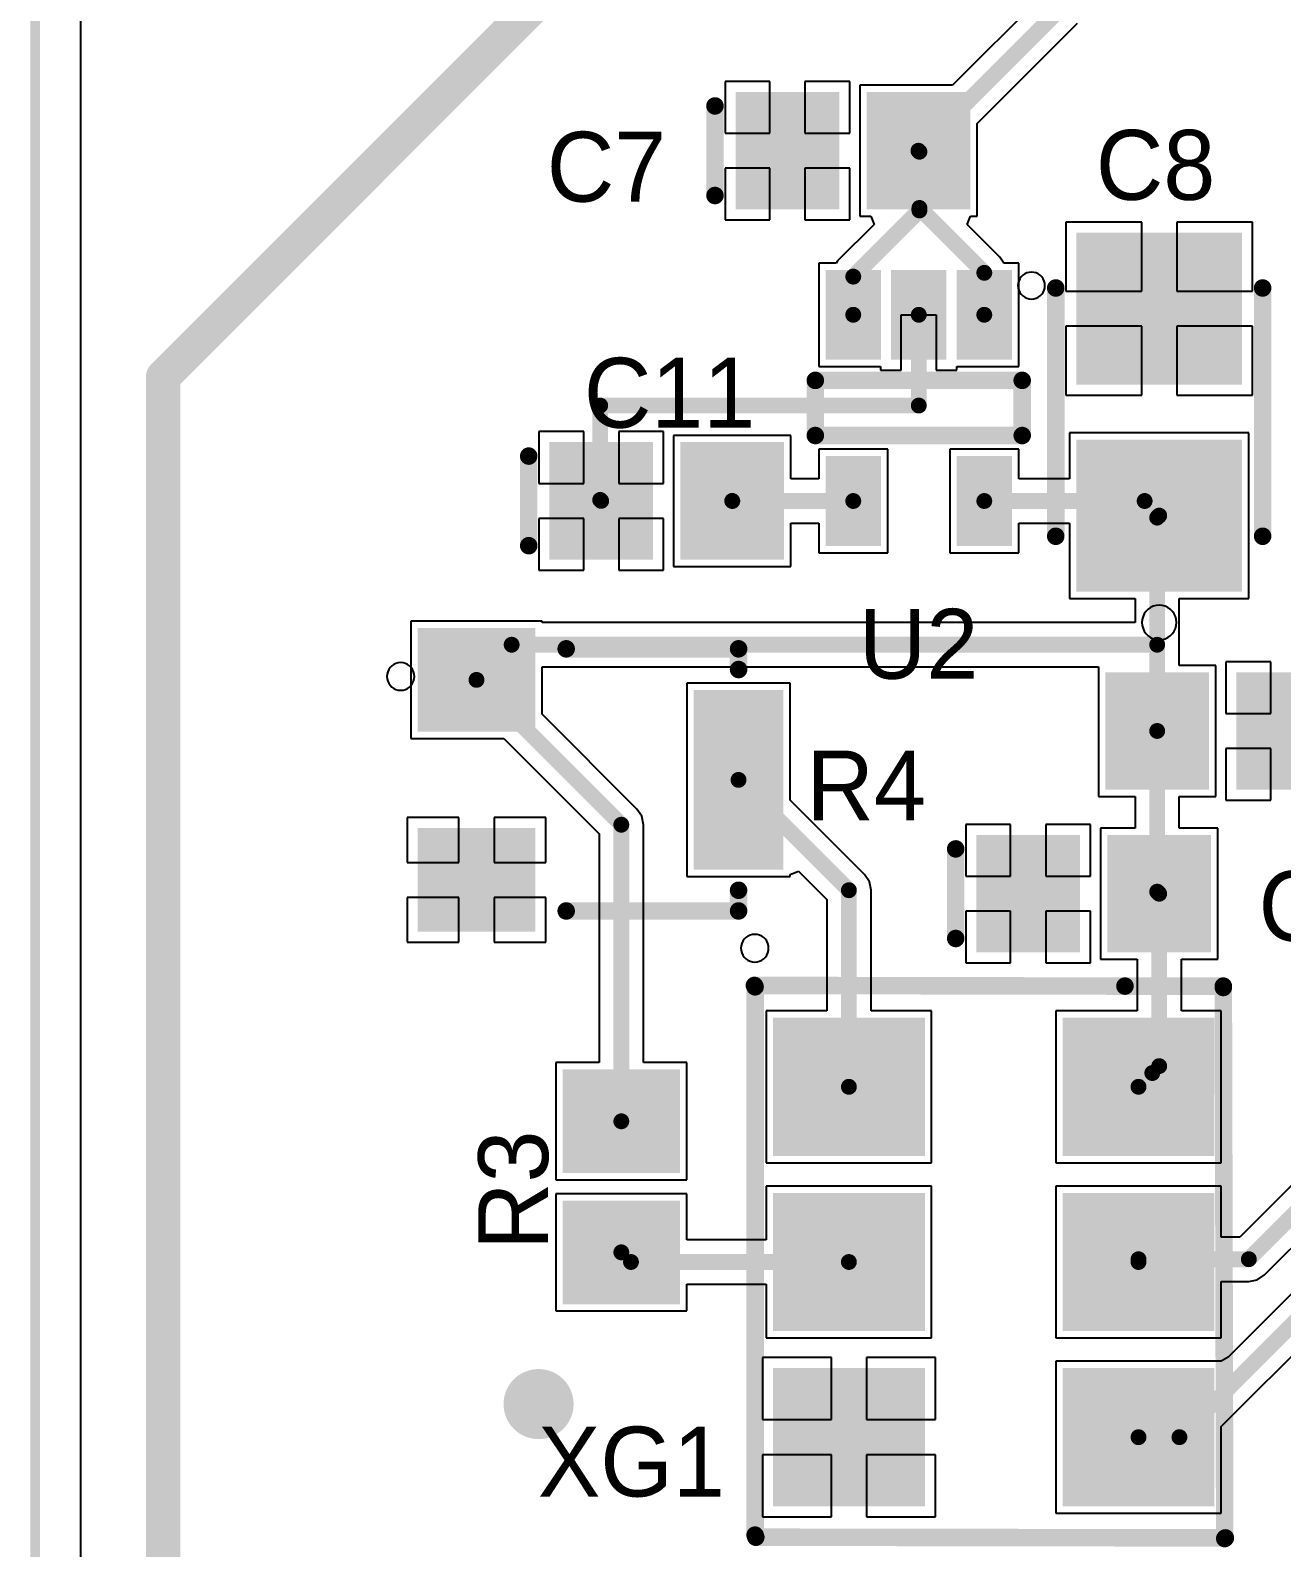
# Model space of a CAD drawing. Header units: millimetres. Extents: x 0 to 7.44, y -3.03 to 0.
# Drawn here: x -0.003 to 0.712, y -1.72 to -0.854 of the extents above; entities that cross this region are included whole.
import ezdxf

# ---------------------------------------------------------------- set-up
doc = ezdxf.new("R2010")
doc.units = ezdxf.units.MM
doc.header["$MEASUREMENT"] = 0
for name, color, linetype in [('BottomLayer', 5, 'Continuous'), ('KeepOutLayer', 6, 'Continuous'), ('MidLayer1', 16, 'Continuous'), ('MidLayer2', 76, 'Continuous'), ('MultiLayer', 9, 'Continuous'), ('TopLayer', 1, 'Continuous'), ('TopOverlay', 2, 'Continuous'), ('TopPaste', 8, 'Continuous'), ('TopSolder', 216, 'Continuous'), ('ViaHoleLayer', 16, 'Continuous')]:
    doc.layers.add(name, color=color, linetype=linetype)

# ---------------------------------------------------------------- blocks, each defined once
blk = doc.blocks.new('NV7050SA_38')
at = {"layer": 'TopLayer'}
for points in [[(-0.11605, 0.05), (-0.03731, 0.05), (-0.11605, 0.12087), (-0.03731, 0.12087)], [(0.0493, 0.05), (0.12804, 0.05), (0.0493, 0.12087), (0.12804, 0.12087)], [(-0.11605, -0.05), (-0.03731, -0.05), (-0.11605, 0.02087), (-0.03731, 0.02087)], [(0.0493, -0.05), (0.12804, -0.05), (0.0493, 0.02087), (0.12804, 0.02087)], [(-0.11605, -0.15), (-0.03731, -0.15), (-0.11605, -0.07913), (-0.03731, -0.07913)], [(0.0493, -0.15), (0.12804, -0.15), (0.0493, -0.07913), (0.12804, -0.07913)]]:
    blk.add_solid(points, dxfattribs=at)
at = {"layer": 'TopOverlay'}
for p, q in [((-0.13816, 0.16593), (-0.13828, 0.16456)), ((-0.13781, 0.16726), (-0.13816, 0.16593)), ((-0.13722, 0.1685), (-0.13781, 0.16726)), ((-0.13644, 0.16963), (-0.13722, 0.1685)), ((-0.13546, 0.1706), (-0.13644, 0.16963)), ((-0.13434, 0.17139), (-0.13546, 0.1706)), ((-0.13309, 0.17196), (-0.13434, 0.17139)), ((-0.13177, 0.17232), (-0.13309, 0.17196)), ((-0.1304, 0.17244), (-0.13177, 0.17232)), ((-0.12903, 0.17232), (-0.1304, 0.17244)), ((-0.1277, 0.17196), (-0.12903, 0.17232)), ((-0.12646, 0.17139), (-0.1277, 0.17196)), ((-0.12533, 0.1706), (-0.12646, 0.17139)), ((-0.12436, 0.16963), (-0.12533, 0.1706)), ((-0.12357, 0.1685), (-0.12436, 0.16963)), ((-0.12299, 0.16726), (-0.12357, 0.1685)), ((-0.12264, 0.16593), (-0.12299, 0.16726)), ((-0.12252, 0.16456), (-0.12264, 0.16593)), ((-0.13828, 0.16456), (-0.13816, 0.16319)), ((-0.13816, 0.16319), (-0.13781, 0.16187)), ((-0.13781, 0.16187), (-0.13722, 0.16062)), ((-0.13722, 0.16062), (-0.13644, 0.1595)), ((-0.13644, 0.1595), (-0.13546, 0.15852)), ((-0.13546, 0.15852), (-0.13434, 0.15774)), ((-0.13434, 0.15774), (-0.13309, 0.15715)), ((-0.13309, 0.15715), (-0.13177, 0.1568)), ((-0.13177, 0.1568), (-0.1304, 0.15668)), ((-0.1304, 0.15668), (-0.12903, 0.1568)), ((-0.12903, 0.1568), (-0.1277, 0.15715)), ((-0.1277, 0.15715), (-0.12646, 0.15774)), ((-0.12646, 0.15774), (-0.12533, 0.15852)), ((-0.12533, 0.15852), (-0.12436, 0.1595)), ((-0.12436, 0.1595), (-0.12357, 0.16062)), ((-0.12357, 0.16062), (-0.12299, 0.16187)), ((-0.12299, 0.16187), (-0.12264, 0.16319)), ((-0.12264, 0.16319), (-0.12252, 0.16456)), ((-0.12252, 0.16456), (-0.12252, 0.16456))]:
    blk.add_line(p, q, dxfattribs=at)
at = {"layer": 'TopOverlay', "const_width": 0.01}
for points in [[(-0.13062, 0.1433), (0.08092, 0.14292)], [(-0.13023, -0.17048), (-0.13023, 0.1425)], [(0.08092, 0.14292), (0.13709, 0.14292)], [(0.13709, 0.14213), (0.13789, -0.17244)], [(-0.12982, -0.17165), (0.13828, -0.17206)]]:
    blk.add_lwpolyline(points, dxfattribs=at)
at = {"layer": 'TopOverlay', "const_width": 0.005}
for points in [[(-0.13312, 0.1433, 1), (-0.12812, 0.1433, 1)], [(-0.13273, 0.1425, 1), (-0.12773, 0.1425, 1)], [(0.07842, 0.14292, 1), (0.08342, 0.14292, 1)], [(0.07842, 0.14292, 1), (0.08342, 0.14292, 1)], [(0.13459, 0.14292, 1), (0.13959, 0.14292, 1)], [(0.13459, 0.14213, 1), (0.13959, 0.14213, 1)], [(-0.13273, -0.17048, 1), (-0.12773, -0.17048, 1)], [(-0.13232, -0.17165, 1), (-0.12732, -0.17165, 1)], [(0.13539, -0.17244, 1), (0.14039, -0.17244, 1)], [(0.13578, -0.17206, 1), (0.14078, -0.17206, 1)]]:
    blk.add_lwpolyline(points, format="xyb", close=True, dxfattribs=at)
at = {"layer": 'TopPaste'}
for points in [[(-0.11605, 0.05), (-0.03731, 0.05), (-0.11605, 0.12087), (-0.03731, 0.12087)], [(0.0493, 0.05), (0.12804, 0.05), (0.0493, 0.12087), (0.12804, 0.12087)], [(-0.11605, -0.05), (-0.03731, -0.05), (-0.11605, 0.02087), (-0.03731, 0.02087)], [(0.0493, -0.05), (0.12804, -0.05), (0.0493, 0.02087), (0.12804, 0.02087)], [(-0.11605, -0.15), (-0.03731, -0.15), (-0.11605, -0.07913), (-0.03731, -0.07913)], [(0.0493, -0.15), (0.12804, -0.15), (0.0493, -0.07913), (0.12804, -0.07913)]]:
    blk.add_solid(points, dxfattribs=at)
at = {"layer": 'TopSolder'}
for points in [[(-0.12005, 0.046), (-0.03331, 0.046), (-0.12005, 0.12487), (-0.03331, 0.12487)], [(0.0453, 0.046), (0.13204, 0.046), (0.0453, 0.12487), (0.13204, 0.12487)], [(-0.12005, -0.054), (-0.03331, -0.054), (-0.12005, 0.02487), (-0.03331, 0.02487)], [(0.0453, -0.054), (0.13204, -0.054), (0.0453, 0.02487), (0.13204, 0.02487)], [(-0.12005, -0.154), (-0.03331, -0.154), (-0.12005, -0.07513), (-0.03331, -0.07513)], [(0.0453, -0.154), (0.13204, -0.154), (0.0453, -0.07513), (0.13204, -0.07513)]]:
    blk.add_solid(points, dxfattribs=at)
blk = doc.blocks.new('CAP_0805_42')
at = {"layer": 'TopLayer'}
for points in [[(-0.05511, -0.02953), (-0.00393, -0.02953), (-0.05511, 0.02953), (-0.00393, 0.02953)], [(0.0197, -0.02953), (0.07088, -0.02953), (0.0197, 0.02953), (0.07088, 0.02953)]]:
    blk.add_solid(points, dxfattribs=at)
at = {"layer": 'TopOverlay', "const_width": 0.01}
blk.add_lwpolyline([(-0.07088, -0.02557), (-0.07088, 0.02557)], dxfattribs=at)
at = {"layer": 'TopOverlay', "const_width": 0.005}
for points in [[(-0.07338, 0.02557, 1), (-0.06838, 0.02557, 1)], [(-0.07338, -0.02557, 1), (-0.06838, -0.02557, 1)]]:
    blk.add_lwpolyline(points, format="xyb", close=True, dxfattribs=at)
at = {"layer": 'TopPaste'}
for points in [[(-0.05511, -0.02953), (-0.00393, -0.02953), (-0.05511, 0.02953), (-0.00393, 0.02953)], [(0.0197, -0.02953), (0.07088, -0.02953), (0.0197, 0.02953), (0.07088, 0.02953)]]:
    blk.add_solid(points, dxfattribs=at)
at = {"layer": 'TopSolder'}
for points in [[(-0.05911, -0.03353), (0.00007, -0.03353), (-0.05911, 0.03353), (0.00007, 0.03353)], [(0.0157, -0.03353), (0.07488, -0.03353), (0.0157, 0.03353), (0.07488, 0.03353)]]:
    blk.add_solid(points, dxfattribs=at)
blk = doc.blocks.new('LD3985_70')
at = {"layer": 'TopLayer'}
for points in [[(-0.07347, 0.01911), (-0.03016, 0.01911), (-0.07347, 0.04273), (-0.03016, 0.04273)], [(0.03283, 0.01911), (0.07614, 0.01911), (0.03283, 0.04273), (0.07614, 0.04273)], [(-0.07347, -0.01829), (-0.03016, -0.01829), (-0.07347, 0.00533), (-0.03016, 0.00533)], [(-0.07347, -0.05569), (-0.03016, -0.05569), (-0.07347, -0.03207), (-0.03016, -0.03207)], [(0.03283, -0.05569), (0.07614, -0.05569), (0.03283, -0.03207), (0.07614, -0.03207)]]:
    blk.add_solid(points, dxfattribs=at)
at = {"layer": 'TopOverlay'}
for p, q in [((-0.07511, 0.06168), (-0.07567, 0.06047)), ((-0.07434, 0.06278), (-0.07511, 0.06168)), ((-0.07339, 0.06373), (-0.07434, 0.06278)), ((-0.07229, 0.0645), (-0.07339, 0.06373)), ((-0.07107, 0.06507), (-0.07229, 0.0645)), ((-0.06978, 0.06542), (-0.07107, 0.06507)), ((-0.06844, 0.06554), (-0.06978, 0.06542)), ((-0.0671, 0.06542), (-0.06844, 0.06554)), ((-0.06581, 0.06507), (-0.0671, 0.06542)), ((-0.06459, 0.0645), (-0.06581, 0.06507)), ((-0.06349, 0.06373), (-0.06459, 0.0645)), ((-0.06254, 0.06278), (-0.06349, 0.06373)), ((-0.06178, 0.06168), (-0.06254, 0.06278)), ((-0.06121, 0.06047), (-0.06178, 0.06168)), ((-0.07602, 0.05917), (-0.07614, 0.05783)), ((-0.07614, 0.05783), (-0.07602, 0.0565)), ((-0.07567, 0.06047), (-0.07602, 0.05917)), ((-0.07602, 0.0565), (-0.07567, 0.0552)), ((-0.07567, 0.0552), (-0.07511, 0.05398)), ((-0.07511, 0.05398), (-0.07434, 0.05289)), ((-0.07434, 0.05289), (-0.07339, 0.05194)), ((-0.06349, 0.05194), (-0.06254, 0.05289)), ((-0.06254, 0.05289), (-0.06178, 0.05398)), ((-0.06178, 0.05398), (-0.06121, 0.0552)), ((-0.06086, 0.05917), (-0.06121, 0.06047)), ((-0.06121, 0.0552), (-0.06086, 0.0565)), ((-0.06074, 0.05783), (-0.06086, 0.05917)), ((-0.06086, 0.0565), (-0.06074, 0.05783)), ((-0.06074, 0.05783), (-0.06074, 0.05783)), ((-0.07339, 0.05194), (-0.07229, 0.05117)), ((-0.07229, 0.05117), (-0.07107, 0.0506)), ((-0.07107, 0.0506), (-0.06978, 0.05025)), ((-0.06978, 0.05025), (-0.06844, 0.05013)), ((-0.06844, 0.05013), (-0.0671, 0.05025)), ((-0.0671, 0.05025), (-0.06581, 0.0506)), ((-0.06581, 0.0506), (-0.06459, 0.05117)), ((-0.06459, 0.05117), (-0.06349, 0.05194))]:
    blk.add_line(p, q, dxfattribs=at)
at = {"layer": 'TopOverlay', "const_width": 0.01}
for points in [[(0.01711, 0.05257), (-0.01437, 0.05257)], [(-0.01437, -0.06554), (-0.01437, 0.05257)], [(0.01711, -0.06554), (0.01711, 0.05257)], [(0.01711, -0.06554), (-0.01437, -0.06554)]]:
    blk.add_lwpolyline(points, dxfattribs=at)
at = {"layer": 'TopOverlay', "const_width": 0.005}
for points in [[(-0.01687, 0.05257, 1), (-0.01187, 0.05257, 1)], [(-0.01687, 0.05257, 1), (-0.01187, 0.05257, 1)], [(0.01461, 0.05257, 1), (0.01961, 0.05257, 1)], [(0.01461, 0.05257, 1), (0.01961, 0.05257, 1)], [(-0.01687, -0.06554, 1), (-0.01187, -0.06554, 1)], [(-0.01687, -0.06554, 1), (-0.01187, -0.06554, 1)], [(0.01461, -0.06554, 1), (0.01961, -0.06554, 1)], [(0.01461, -0.06554, 1), (0.01961, -0.06554, 1)]]:
    blk.add_lwpolyline(points, format="xyb", close=True, dxfattribs=at)
at = {"layer": 'TopPaste'}
for points in [[(-0.07347, 0.01911), (-0.03016, 0.01911), (-0.07347, 0.04273), (-0.03016, 0.04273)], [(0.03283, 0.01911), (0.07614, 0.01911), (0.03283, 0.04273), (0.07614, 0.04273)], [(-0.07347, -0.01829), (-0.03016, -0.01829), (-0.07347, 0.00533), (-0.03016, 0.00533)], [(-0.07347, -0.05569), (-0.03016, -0.05569), (-0.07347, -0.03207), (-0.03016, -0.03207)], [(0.03283, -0.05569), (0.07614, -0.05569), (0.03283, -0.03207), (0.07614, -0.03207)]]:
    blk.add_solid(points, dxfattribs=at)
at = {"layer": 'TopSolder'}
for points in [[(-0.07747, 0.01511), (-0.02616, 0.01511), (-0.07747, 0.04673), (-0.02616, 0.04673)], [(0.02883, 0.01511), (0.08014, 0.01511), (0.02883, 0.04673), (0.08014, 0.04673)], [(-0.07747, -0.02229), (-0.02616, -0.02229), (-0.07747, 0.00933), (-0.02616, 0.00933)], [(-0.07747, -0.05969), (-0.02616, -0.05969), (-0.07747, -0.02807), (-0.02616, -0.02807)], [(0.02883, -0.05969), (0.08014, -0.05969), (0.02883, -0.02807), (0.08014, -0.02807)]]:
    blk.add_solid(points, dxfattribs=at)
blk = doc.blocks.new('EVM1DSX30B_138')
at = {"layer": 'TopLayer'}
for points in [[(-0.08957, 0.0315), (-0.03052, 0.0315), (-0.08957, 0.08268), (-0.03052, 0.08268)], [(0.06791, -0.04724), (0.11121, -0.04724), (0.06791, 0.04724), (0.11121, 0.04724)], [(-0.08957, -0.08268), (-0.03052, -0.08268), (-0.08957, -0.0315), (-0.03052, -0.0315)]]:
    blk.add_solid(points, dxfattribs=at)
at = {"layer": 'TopOverlay'}
for p, q in [((-0.11074, 0.06175), (-0.11109, 0.06043)), ((-0.11016, 0.063), (-0.11074, 0.06175)), ((-0.10937, 0.06412), (-0.11016, 0.063)), ((-0.1084, 0.06509), (-0.10937, 0.06412)), ((-0.10728, 0.06588), (-0.1084, 0.06509)), ((-0.10603, 0.06646), (-0.10728, 0.06588)), ((-0.10471, 0.06681), (-0.10603, 0.06646)), ((-0.10334, 0.06694), (-0.10471, 0.06681)), ((-0.10197, 0.06681), (-0.10334, 0.06694)), ((-0.10065, 0.06646), (-0.10197, 0.06681)), ((-0.0994, 0.06588), (-0.10065, 0.06646)), ((-0.09828, 0.06509), (-0.0994, 0.06588)), ((-0.09731, 0.06412), (-0.09828, 0.06509)), ((-0.09652, 0.063), (-0.09731, 0.06412)), ((-0.09594, 0.06175), (-0.09652, 0.063)), ((-0.09559, 0.06043), (-0.09594, 0.06175)), ((-0.11109, 0.06043), (-0.11121, 0.05906)), ((-0.11121, 0.05906), (-0.11109, 0.05769)), ((-0.11109, 0.05769), (-0.11074, 0.05636)), ((-0.11074, 0.05636), (-0.11016, 0.05512)), ((-0.11016, 0.05512), (-0.10937, 0.05399)), ((-0.10937, 0.05399), (-0.1084, 0.05302)), ((-0.1084, 0.05302), (-0.10728, 0.05223)), ((-0.10728, 0.05223), (-0.10603, 0.05165)), ((-0.10065, 0.05165), (-0.0994, 0.05223)), ((-0.0994, 0.05223), (-0.09828, 0.05302)), ((-0.09828, 0.05302), (-0.09731, 0.05399)), ((-0.09731, 0.05399), (-0.09652, 0.05512)), ((-0.09652, 0.05512), (-0.09594, 0.05636)), ((-0.09594, 0.05636), (-0.09559, 0.05769)), ((-0.09546, 0.05906), (-0.09559, 0.06043)), ((-0.09559, 0.05769), (-0.09546, 0.05906)), ((-0.09546, 0.05906), (-0.09546, 0.05906)), ((-0.10603, 0.05165), (-0.10471, 0.0513)), ((-0.10471, 0.0513), (-0.10334, 0.05118)), ((-0.10334, 0.05118), (-0.10197, 0.0513)), ((-0.10197, 0.0513), (-0.10065, 0.05165))]:
    blk.add_line(p, q, dxfattribs=at)
at = {"layer": 'TopOverlay', "const_width": 0.01}
for points in [[(-0.00885, 0.07481), (0.08957, 0.07481)], [(0.08957, 0.063), (0.08957, 0.07481)], [(0.08957, -0.07481), (0.08957, -0.063)], [(-0.00885, -0.07481), (0.08957, -0.07481)]]:
    blk.add_lwpolyline(points, dxfattribs=at)
at = {"layer": 'TopOverlay', "const_width": 0.005}
for points in [[(-0.01135, 0.07481, 1), (-0.00635, 0.07481, 1)], [(0.08707, 0.07481, 1), (0.09207, 0.07481, 1)], [(0.08707, 0.07481, 1), (0.09207, 0.07481, 1)], [(0.08707, 0.063, 1), (0.09207, 0.063, 1)], [(0.08707, -0.063, 1), (0.09207, -0.063, 1)], [(-0.01135, -0.07481, 1), (-0.00635, -0.07481, 1)], [(0.08707, -0.07481, 1), (0.09207, -0.07481, 1)], [(0.08707, -0.07481, 1), (0.09207, -0.07481, 1)]]:
    blk.add_lwpolyline(points, format="xyb", close=True, dxfattribs=at)
at = {"layer": 'TopPaste'}
for points in [[(-0.08957, 0.0315), (-0.03052, 0.0315), (-0.08957, 0.08268), (-0.03052, 0.08268)], [(0.06791, -0.04724), (0.11121, -0.04724), (0.06791, 0.04724), (0.11121, 0.04724)], [(-0.08957, -0.08268), (-0.03052, -0.08268), (-0.08957, -0.0315), (-0.03052, -0.0315)]]:
    blk.add_solid(points, dxfattribs=at)
at = {"layer": 'TopSolder'}
for points in [[(-0.09357, 0.0275), (-0.02652, 0.0275), (-0.09357, 0.08668), (-0.02652, 0.08668)], [(0.06391, -0.05124), (0.11521, -0.05124), (0.06391, 0.05124), (0.11521, 0.05124)], [(-0.09357, -0.08668), (-0.02652, -0.08668), (-0.09357, -0.0275), (-0.02652, -0.0275)]]:
    blk.add_solid(points, dxfattribs=at)
blk = doc.blocks.new('CAP_0805_170')
at = {"layer": 'TopLayer'}
for points in [[(-0.05511, -0.02953), (-0.00393, -0.02953), (-0.05511, 0.02953), (-0.00393, 0.02953)], [(0.0197, -0.02953), (0.07088, -0.02953), (0.0197, 0.02953), (0.07088, 0.02953)]]:
    blk.add_solid(points, dxfattribs=at)
at = {"layer": 'TopOverlay', "const_width": 0.01}
blk.add_lwpolyline([(-0.07088, -0.02557), (-0.07088, 0.02557)], dxfattribs=at)
at = {"layer": 'TopOverlay', "const_width": 0.005}
for points in [[(-0.07338, 0.02557, 1), (-0.06838, 0.02557, 1)], [(-0.07338, -0.02557, 1), (-0.06838, -0.02557, 1)]]:
    blk.add_lwpolyline(points, format="xyb", close=True, dxfattribs=at)
at = {"layer": 'TopPaste'}
for points in [[(-0.05511, -0.02953), (-0.00393, -0.02953), (-0.05511, 0.02953), (-0.00393, 0.02953)], [(0.0197, -0.02953), (0.07088, -0.02953), (0.0197, 0.02953), (0.07088, 0.02953)]]:
    blk.add_solid(points, dxfattribs=at)
at = {"layer": 'TopSolder'}
for points in [[(-0.05911, -0.03353), (0.00007, -0.03353), (-0.05911, 0.03353), (0.00007, 0.03353)], [(0.0157, -0.03353), (0.07488, -0.03353), (0.0157, 0.03353), (0.07488, 0.03353)]]:
    blk.add_solid(points, dxfattribs=at)
blk = doc.blocks.new('CAPAE_4_3_4_3_5_4_183')
at = {"layer": 'TopLayer'}
for points in [[(-0.08268, -0.04331), (-0.00394, -0.04331), (-0.08268, 0.04331), (-0.00394, 0.04331)], [(0.03543, -0.04331), (0.11417, -0.04331), (0.03543, 0.04331), (0.11417, 0.04331)]]:
    blk.add_solid(points, dxfattribs=at)
at = {"layer": 'TopOverlay'}
for p, q in [((-0.1077, 0.00924), (-0.10925, 0.00852)), ((-0.10604, 0.00969), (-0.1077, 0.00924)), ((-0.10433, 0.00984), (-0.10604, 0.00969)), ((-0.10262, 0.00969), (-0.10433, 0.00984)), ((-0.10096, 0.00924), (-0.10262, 0.00969)), ((-0.09941, 0.00852), (-0.10096, 0.00924)), ((-0.11402, 0.00171), (-0.11417, 0)), ((-0.11417, 0), (-0.11402, -0.00171)), ((-0.11358, 0.00337), (-0.11402, 0.00171)), ((-0.11285, 0.00492), (-0.11358, 0.00337)), ((-0.11187, 0.00632), (-0.11285, 0.00492)), ((-0.11066, 0.00754), (-0.11187, 0.00632)), ((-0.10925, 0.00852), (-0.11066, 0.00754)), ((-0.098, 0.00754), (-0.09941, 0.00852)), ((-0.09679, 0.00632), (-0.098, 0.00754)), ((-0.09581, 0.00492), (-0.09679, 0.00632)), ((-0.09508, 0.00337), (-0.09581, 0.00492)), ((-0.09464, 0.00171), (-0.09508, 0.00337)), ((-0.09449, 0), (-0.09464, 0.00171)), ((-0.09464, -0.00171), (-0.09449, 0)), ((-0.09449, 0), (-0.09449, 0)), ((-0.11402, -0.00171), (-0.11358, -0.00337)), ((-0.11358, -0.00337), (-0.11285, -0.00492)), ((-0.11285, -0.00492), (-0.11187, -0.00632)), ((-0.11187, -0.00632), (-0.11066, -0.00754)), ((-0.11066, -0.00754), (-0.10925, -0.00852)), ((-0.10925, -0.00852), (-0.1077, -0.00924)), ((-0.10096, -0.00924), (-0.09941, -0.00852)), ((-0.09941, -0.00852), (-0.098, -0.00754)), ((-0.098, -0.00754), (-0.09679, -0.00632)), ((-0.09679, -0.00632), (-0.09581, -0.00492)), ((-0.09581, -0.00492), (-0.09508, -0.00337)), ((-0.09508, -0.00337), (-0.09464, -0.00171)), ((-0.1077, -0.00924), (-0.10604, -0.00969)), ((-0.10604, -0.00969), (-0.10433, -0.00984)), ((-0.10433, -0.00984), (-0.10262, -0.00969)), ((-0.10262, -0.00969), (-0.10096, -0.00924))]:
    blk.add_line(p, q, dxfattribs=at)
at = {"layer": 'TopOverlay', "const_width": 0.01}
for points in [[(-0.05512, 0.05906), (0.08661, 0.05906)], [(-0.05512, -0.05906), (0.08661, -0.05906)]]:
    blk.add_lwpolyline(points, dxfattribs=at)
at = {"layer": 'TopOverlay', "const_width": 0.005}
for points in [[(-0.05762, 0.05906, 1), (-0.05262, 0.05906, 1)], [(0.08411, 0.05906, 1), (0.08911, 0.05906, 1)], [(-0.05762, -0.05906, 1), (-0.05262, -0.05906, 1)], [(0.08411, -0.05906, 1), (0.08911, -0.05906, 1)]]:
    blk.add_lwpolyline(points, format="xyb", close=True, dxfattribs=at)
at = {"layer": 'TopPaste'}
for points in [[(-0.08268, -0.04331), (-0.00394, -0.04331), (-0.08268, 0.04331), (-0.00394, 0.04331)], [(0.03543, -0.04331), (0.11417, -0.04331), (0.03543, 0.04331), (0.11417, 0.04331)]]:
    blk.add_solid(points, dxfattribs=at)
at = {"layer": 'TopSolder'}
for points in [[(-0.08668, -0.04731), (0.00006, -0.04731), (-0.08668, 0.04731), (0.00006, 0.04731)], [(0.03143, -0.04731), (0.11817, -0.04731), (0.03143, 0.04731), (0.11817, 0.04731)]]:
    blk.add_solid(points, dxfattribs=at)
blk = doc.blocks.new('CAP_0805_242')
at = {"layer": 'TopLayer'}
for points in [[(-0.05511, -0.02953), (-0.00393, -0.02953), (-0.05511, 0.02953), (-0.00393, 0.02953)], [(0.0197, -0.02953), (0.07088, -0.02953), (0.0197, 0.02953), (0.07088, 0.02953)]]:
    blk.add_solid(points, dxfattribs=at)
at = {"layer": 'TopOverlay', "const_width": 0.01}
blk.add_lwpolyline([(-0.07088, 0.02557), (-0.07088, -0.02557)], dxfattribs=at)
at = {"layer": 'TopOverlay', "const_width": 0.005}
for points in [[(-0.07338, 0.02557, 1), (-0.06838, 0.02557, 1)], [(-0.07338, -0.02557, 1), (-0.06838, -0.02557, 1)]]:
    blk.add_lwpolyline(points, format="xyb", close=True, dxfattribs=at)
at = {"layer": 'TopPaste'}
for points in [[(-0.05511, -0.02953), (-0.00393, -0.02953), (-0.05511, 0.02953), (-0.00393, 0.02953)], [(0.0197, -0.02953), (0.07088, -0.02953), (0.0197, 0.02953), (0.07088, 0.02953)]]:
    blk.add_solid(points, dxfattribs=at)
at = {"layer": 'TopSolder'}
for points in [[(-0.05911, -0.03353), (0.00007, -0.03353), (-0.05911, 0.03353), (0.00007, 0.03353)], [(0.0157, -0.03353), (0.07488, -0.03353), (0.0157, 0.03353), (0.07488, 0.03353)]]:
    blk.add_solid(points, dxfattribs=at)
blk = doc.blocks.new('CAP_0805_244')
at = {"layer": 'TopLayer'}
for points in [[(-0.05511, -0.02953), (-0.00393, -0.02953), (-0.05511, 0.02953), (-0.00393, 0.02953)], [(0.0197, -0.02953), (0.07088, -0.02953), (0.0197, 0.02953), (0.07088, 0.02953)]]:
    blk.add_solid(points, dxfattribs=at)
at = {"layer": 'TopOverlay', "const_width": 0.01}
blk.add_lwpolyline([(-0.07088, -0.02557), (-0.07088, 0.02557)], dxfattribs=at)
at = {"layer": 'TopOverlay', "const_width": 0.005}
for points in [[(-0.07338, 0.02557, 1), (-0.06838, 0.02557, 1)], [(-0.07338, -0.02557, 1), (-0.06838, -0.02557, 1)]]:
    blk.add_lwpolyline(points, format="xyb", close=True, dxfattribs=at)
at = {"layer": 'TopPaste'}
for points in [[(-0.05511, -0.02953), (-0.00393, -0.02953), (-0.05511, 0.02953), (-0.00393, 0.02953)], [(0.0197, -0.02953), (0.07088, -0.02953), (0.0197, 0.02953), (0.07088, 0.02953)]]:
    blk.add_solid(points, dxfattribs=at)
at = {"layer": 'TopSolder'}
for points in [[(-0.05911, -0.03353), (0.00007, -0.03353), (-0.05911, 0.03353), (0.00007, 0.03353)], [(0.0157, -0.03353), (0.07488, -0.03353), (0.0157, 0.03353), (0.07488, 0.03353)]]:
    blk.add_solid(points, dxfattribs=at)
blk = doc.blocks.new('RES_0805_245')
at = {"layer": 'TopLayer'}
for points in [[(-0.06299, -0.02953), (-0.01181, -0.02953), (-0.06299, 0.02953), (-0.01181, 0.02953)], [(0.01181, -0.02953), (0.06299, -0.02953), (0.01181, 0.02953), (0.06299, 0.02953)]]:
    blk.add_solid(points, dxfattribs=at)
at = {"layer": 'TopPaste'}
for points in [[(-0.06299, -0.02953), (-0.01181, -0.02953), (-0.06299, 0.02953), (-0.01181, 0.02953)], [(0.01181, -0.02953), (0.06299, -0.02953), (0.01181, 0.02953), (0.06299, 0.02953)]]:
    blk.add_solid(points, dxfattribs=at)
at = {"layer": 'TopSolder'}
for points in [[(-0.06699, -0.03353), (-0.00781, -0.03353), (-0.06699, 0.03353), (-0.00781, 0.03353)], [(0.00781, -0.03353), (0.06699, -0.03353), (0.00781, 0.03353), (0.06699, 0.03353)]]:
    blk.add_solid(points, dxfattribs=at)

msp = doc.modelspace()

# ---------------------------------------------------------------- linework, layer by layer
at = {"layer": 'BottomLayer'}
msp.add_line((0.02598, -3.00551), (0.02598, -0.02598), dxfattribs=at)
at = {"layer": 'BottomLayer', "const_width": 0.02}
msp.add_lwpolyline([(0.2774, -1.6378, 1), (0.2974, -1.6378, 1)], format="xyb", close=True, dxfattribs=at)
at = {"layer": 'KeepOutLayer'}
for const_width in [0.00551, 0.005]:
    msp.add_lwpolyline([(0, -3.0315), (0, 0)], dxfattribs=dict(at, const_width=const_width))
at = {"layer": 'MidLayer1', "const_width": 0.01969}
for points in [[(0.07304, -1.05145), (0.33018, -0.79431)], [(0.07304, -2.12815), (0.07304, -1.05145)]]:
    msp.add_lwpolyline(points, dxfattribs=at)
at = {"layer": 'MidLayer1'}
for points, const_width in [([(0.06811, -1.05145, 1), (0.07796, -1.05145, 1)], 0.00984), ([(0.06811, -1.05145, 1), (0.07796, -1.05145, 1)], 0.00984), ([(0.2774, -1.6378, 1), (0.2974, -1.6378, 1)], 0.02)]:
    msp.add_lwpolyline(points, format="xyb", close=True, dxfattribs=dict(at, const_width=const_width))
at = {"layer": 'MidLayer2', "const_width": 0.02}
msp.add_lwpolyline([(0.2774, -1.6378, 1), (0.2974, -1.6378, 1)], format="xyb", close=True, dxfattribs=at)
at = {"layer": 'MultiLayer', "const_width": 0.02}
msp.add_lwpolyline([(0.2774, -1.6378, 1), (0.2974, -1.6378, 1)], format="xyb", close=True, dxfattribs=at)
at = {"layer": 'TopLayer'}
for p, q in [((0.02598, -3.00551), (0.02598, -0.02598)), ((0.57344, -0.83532), (0.5238, -0.88496)), ((0.53775, -0.90677), (0.59502, -0.8495)), ((0.41948, -0.88283), (0.39389, -0.88283)), ((0.39389, -0.88283), (0.39389, -0.91236)), ((0.41948, -0.91236), (0.41948, -0.88283)), ((0.46507, -0.88283), (0.43948, -0.88283)), ((0.43948, -0.88283), (0.43948, -0.91236)), ((0.46507, -0.91236), (0.46507, -0.88283)), ((0.5238, -0.88496), (0.47082, -0.88496)), ((0.47082, -0.88496), (0.47082, -0.95976)), ((0.53775, -0.95976), (0.53775, -0.90677)), ((0.39389, -0.91236), (0.41948, -0.91236)), ((0.43948, -0.91236), (0.46507, -0.91236)), ((0.41948, -0.93236), (0.39389, -0.93236)), ((0.39389, -0.93236), (0.39389, -0.96189)), ((0.41948, -0.96189), (0.41948, -0.93236)), ((0.46507, -0.93236), (0.43948, -0.93236)), ((0.43948, -0.93236), (0.43948, -0.96189)), ((0.46507, -0.96189), (0.46507, -0.93236)), ((0.47082, -0.95976), (0.4771, -0.95976)), ((0.4771, -0.95976), (0.47902, -0.96438)), ((0.53208, -0.96438), (0.534, -0.95976)), ((0.534, -0.95976), (0.53775, -0.95976)), ((0.39389, -0.96189), (0.41948, -0.96189)), ((0.43948, -0.96189), (0.46507, -0.96189)), ((0.47902, -0.96438), (0.45813, -0.98527)), ((0.55081, -0.98311), (0.53208, -0.96438)), ((0.63173, -0.96315), (0.58843, -0.96315)), ((0.58843, -0.96315), (0.58843, -1.00252)), ((0.63173, -1.00252), (0.63173, -0.96315)), ((0.69504, -0.96315), (0.65173, -0.96315)), ((0.65173, -0.96315), (0.65173, -1.00252)), ((0.69504, -1.00252), (0.69504, -0.96315)), ((0.45732, -0.98648), (0.44738, -0.98648)), ((0.44738, -0.98648), (0.44738, -1.04553)), ((0.45813, -0.98527), (0.45732, -0.98648)), ((0.55306, -0.98648), (0.55081, -0.98311)), ((0.56156, -0.98648), (0.55306, -0.98648)), ((0.56156, -1.04553), (0.56156, -0.98648)), ((0.58843, -1.00252), (0.63173, -1.00252)), ((0.65173, -1.00252), (0.69504, -1.00252)), ((0.49447, -1.04766), (0.49447, -1.016)), ((0.49447, -1.016), (0.51447, -1.016)), ((0.51447, -1.016), (0.51447, -1.04766)), ((0.63173, -1.02252), (0.58843, -1.02252)), ((0.58843, -1.02252), (0.58843, -1.06189)), ((0.63173, -1.06189), (0.63173, -1.02252)), ((0.69504, -1.02252), (0.65173, -1.02252)), ((0.65173, -1.02252), (0.65173, -1.06189)), ((0.69504, -1.06189), (0.69504, -1.02252)), ((0.44738, -1.04553), (0.48266, -1.04553)), ((0.48266, -1.04553), (0.48266, -1.04766)), ((0.48266, -1.04766), (0.49447, -1.04766)), ((0.51447, -1.04766), (0.52628, -1.04766)), ((0.52628, -1.04766), (0.52628, -1.04553)), ((0.52628, -1.04553), (0.56156, -1.04553)), ((0.58843, -1.06189), (0.63173, -1.06189)), ((0.65173, -1.06189), (0.69504, -1.06189)), ((0.31315, -1.08272), (0.28756, -1.08272)), ((0.28756, -1.08272), (0.28756, -1.11224)), ((0.31315, -1.11224), (0.31315, -1.08272)), ((0.35874, -1.08272), (0.33315, -1.08272)), ((0.33315, -1.08272), (0.33315, -1.11224)), ((0.35874, -1.11224), (0.35874, -1.08272)), ((0.43141, -1.08484), (0.36448, -1.08484)), ((0.36448, -1.08484), (0.36448, -1.15965)), ((0.43141, -1.10966), (0.43141, -1.08484)), ((0.69291, -1.08338), (0.59055, -1.08338)), ((0.59055, -1.08338), (0.59055, -1.10966)), ((0.69291, -1.17787), (0.69291, -1.08338)), ((0.48675, -1.09278), (0.44738, -1.09278)), ((0.44738, -1.09278), (0.44738, -1.10966)), ((0.48675, -1.15183), (0.48675, -1.09278)), ((0.56156, -1.09278), (0.52219, -1.09278)), ((0.52219, -1.09278), (0.52219, -1.15183)), ((0.56156, -1.10966), (0.56156, -1.09278)), ((0.28756, -1.11224), (0.31315, -1.11224)), ((0.33315, -1.11224), (0.35874, -1.11224)), ((0.44738, -1.10966), (0.43141, -1.10966)), ((0.59055, -1.10966), (0.56156, -1.10966)), ((0.31315, -1.13224), (0.28756, -1.13224)), ((0.28756, -1.13224), (0.28756, -1.16177)), ((0.31315, -1.16177), (0.31315, -1.13224)), ((0.35874, -1.13224), (0.33315, -1.13224)), ((0.33315, -1.13224), (0.33315, -1.16177)), ((0.35874, -1.16177), (0.35874, -1.13224)), ((0.43141, -1.15965), (0.43141, -1.13495)), ((0.43141, -1.13495), (0.44738, -1.13495)), ((0.44738, -1.13495), (0.44738, -1.15183)), ((0.56156, -1.15183), (0.56156, -1.13495)), ((0.56156, -1.13495), (0.59055, -1.13495)), ((0.59055, -1.13495), (0.59055, -1.17787)), ((0.44738, -1.15183), (0.48675, -1.15183)), ((0.52219, -1.15183), (0.56156, -1.15183)), ((0.36448, -1.15965), (0.43141, -1.15965)), ((0.28756, -1.16177), (0.31315, -1.16177)), ((0.33315, -1.16177), (0.35874, -1.16177)), ((0.59055, -1.17787), (0.62793, -1.17787)), ((0.62793, -1.17787), (0.62793, -1.19171)), ((0.65322, -1.21617), (0.65322, -1.17787)), ((0.65322, -1.17787), (0.69291, -1.17787)), ((0.28937, -1.19094), (0.21457, -1.19094)), ((0.21457, -1.19094), (0.21457, -1.25787)), ((0.28937, -1.19171), (0.28937, -1.19094)), ((0.62793, -1.19171), (0.28937, -1.19171)), ((0.28937, -1.24393), (0.28937, -1.217)), ((0.28937, -1.217), (0.60711, -1.217)), ((0.60711, -1.217), (0.60711, -1.29098)), ((0.67404, -1.21617), (0.65322, -1.21617)), ((0.67404, -1.29098), (0.67404, -1.21617)), ((0.70538, -1.21405), (0.67979, -1.21405)), ((0.67979, -1.21405), (0.67979, -1.24357)), ((0.70538, -1.24357), (0.70538, -1.21405)), ((0.4311, -1.22638), (0.37205, -1.22638)), ((0.37205, -1.22638), (0.37205, -1.33661)), ((0.4311, -1.29314), (0.4311, -1.22638)), ((0.34359, -1.29815), (0.28937, -1.24393)), ((0.67979, -1.24357), (0.70538, -1.24357)), ((0.21457, -1.25787), (0.26755, -1.25787)), ((0.26755, -1.25787), (0.322, -1.31232)), ((0.70538, -1.26357), (0.67979, -1.26357)), ((0.67979, -1.26357), (0.67979, -1.2931)), ((0.70538, -1.2931), (0.70538, -1.26357)), ((0.34633, -1.30225), (0.34359, -1.29815)), ((0.47351, -1.33555), (0.4311, -1.29314)), ((0.60711, -1.29098), (0.62793, -1.29098)), ((0.62793, -1.29098), (0.62793, -1.30906)), ((0.65322, -1.30906), (0.65322, -1.29098)), ((0.65322, -1.29098), (0.67404, -1.29098)), ((0.67979, -1.2931), (0.70538, -1.2931)), ((0.24197, -1.30299), (0.21244, -1.30299)), ((0.21244, -1.30299), (0.21244, -1.32858)), ((0.24197, -1.32858), (0.24197, -1.30299)), ((0.2915, -1.30299), (0.26197, -1.30299)), ((0.26197, -1.30299), (0.26197, -1.32858)), ((0.2915, -1.32858), (0.2915, -1.30299)), ((0.34729, -1.30709), (0.34633, -1.30225)), ((0.34729, -1.44291), (0.34729, -1.30709)), ((0.55693, -1.30693), (0.53134, -1.30693)), ((0.53134, -1.30693), (0.53134, -1.33646)), ((0.55693, -1.33646), (0.55693, -1.30693)), ((0.60252, -1.30693), (0.57693, -1.30693)), ((0.57693, -1.30693), (0.57693, -1.33646)), ((0.60252, -1.33646), (0.60252, -1.30693)), ((0.322, -1.31232), (0.322, -1.44291)), ((0.62793, -1.30906), (0.60827, -1.30906)), ((0.60827, -1.30906), (0.60827, -1.38386)), ((0.6752, -1.30906), (0.65322, -1.30906)), ((0.6752, -1.38386), (0.6752, -1.30906)), ((0.21244, -1.32858), (0.24197, -1.32858)), ((0.26197, -1.32858), (0.2915, -1.32858)), ((0.4311, -1.33544), (0.43572, -1.33353)), ((0.43572, -1.33353), (0.45192, -1.34973)), ((0.37205, -1.33661), (0.4311, -1.33661)), ((0.4311, -1.33661), (0.4311, -1.33544)), ((0.47625, -1.33965), (0.47351, -1.33555)), ((0.47721, -1.34449), (0.47625, -1.33965)), ((0.53134, -1.33646), (0.55693, -1.33646)), ((0.57693, -1.33646), (0.60252, -1.33646)), ((0.24197, -1.34858), (0.21244, -1.34858)), ((0.21244, -1.34858), (0.21244, -1.37417)), ((0.24197, -1.37417), (0.24197, -1.34858)), ((0.2915, -1.34858), (0.26197, -1.34858)), ((0.26197, -1.34858), (0.26197, -1.37417)), ((0.2915, -1.37417), (0.2915, -1.34858)), ((0.45192, -1.34973), (0.45192, -1.41339)), ((0.47721, -1.41339), (0.47721, -1.34449)), ((0.55693, -1.35646), (0.53134, -1.35646)), ((0.53134, -1.35646), (0.53134, -1.38598)), ((0.55693, -1.38598), (0.55693, -1.35646)), ((0.60252, -1.35646), (0.57693, -1.35646)), ((0.57693, -1.35646), (0.57693, -1.38598)), ((0.60252, -1.38598), (0.60252, -1.35646)), ((0.21244, -1.37417), (0.24197, -1.37417)), ((0.26197, -1.37417), (0.2915, -1.37417)), ((0.60827, -1.38386), (0.62909, -1.38386)), ((0.62909, -1.38386), (0.62909, -1.41339)), ((0.65438, -1.41339), (0.65438, -1.38386)), ((0.65438, -1.38386), (0.6752, -1.38386)), ((0.53134, -1.38598), (0.55693, -1.38598)), ((0.57693, -1.38598), (0.60252, -1.38598)), ((0.45192, -1.41339), (0.41732, -1.41339)), ((0.41732, -1.41339), (0.41732, -1.5)), ((0.51181, -1.41339), (0.47721, -1.41339)), ((0.51181, -1.5), (0.51181, -1.41339)), ((0.62909, -1.41339), (0.58268, -1.41339)), ((0.58268, -1.41339), (0.58268, -1.5)), ((0.67717, -1.41339), (0.65438, -1.41339)), ((0.67717, -1.5), (0.67717, -1.41339)), ((0.81806, -1.41209), (0.68768, -1.54247)), ((0.70185, -1.56406), (0.83965, -1.42626)), ((0.322, -1.44291), (0.29724, -1.44291)), ((0.29724, -1.44291), (0.29724, -1.50984)), ((0.37205, -1.44291), (0.34729, -1.44291)), ((0.37205, -1.50984), (0.37205, -1.44291)), ((0.84956, -1.44253), (0.68112, -1.61098)), ((0.67717, -1.65069), (0.87115, -1.45671)), ((0.41732, -1.5), (0.51181, -1.5)), ((0.58268, -1.5), (0.67717, -1.5)), ((0.29724, -1.50984), (0.37205, -1.50984)), ((0.51181, -1.51339), (0.41732, -1.51339)), ((0.41732, -1.51339), (0.41732, -1.54405)), ((0.51181, -1.6), (0.51181, -1.51339)), ((0.67717, -1.51339), (0.58268, -1.51339)), ((0.58268, -1.51339), (0.58268, -1.6)), ((0.67717, -1.54247), (0.67717, -1.51339)), ((0.37205, -1.51772), (0.29724, -1.51772)), ((0.29724, -1.51772), (0.29724, -1.58465)), ((0.37205, -1.54405), (0.37205, -1.51772)), ((0.41732, -1.54405), (0.37205, -1.54405)), ((0.68768, -1.54247), (0.67717, -1.54247)), ((0.69291, -1.56776), (0.69775, -1.5668)), ((0.69775, -1.5668), (0.70185, -1.56406)), ((0.37205, -1.58465), (0.37205, -1.56934)), ((0.37205, -1.56934), (0.41732, -1.56934)), ((0.41732, -1.56934), (0.41732, -1.6)), ((0.67717, -1.6), (0.67717, -1.56776)), ((0.67717, -1.56776), (0.69291, -1.56776)), ((0.29724, -1.58465), (0.37205, -1.58465)), ((0.41732, -1.6), (0.51181, -1.6)), ((0.58268, -1.6), (0.67717, -1.6)), ((0.45457, -1.61126), (0.4152, -1.61126)), ((0.4152, -1.61126), (0.4152, -1.64669)), ((0.45457, -1.64669), (0.45457, -1.61126)), ((0.51394, -1.61126), (0.47457, -1.61126)), ((0.47457, -1.61126), (0.47457, -1.64669)), ((0.51394, -1.64669), (0.51394, -1.61126)), ((0.67717, -1.61339), (0.58268, -1.61339)), ((0.58268, -1.61339), (0.58268, -1.7)), ((0.68112, -1.61098), (0.67717, -1.61339)), ((0.67717, -1.61339), (0.67717, -1.61339)), ((0.67717, -1.61339), (0.67717, -1.61339)), ((0.4152, -1.64669), (0.45457, -1.64669)), ((0.47457, -1.64669), (0.51394, -1.64669)), ((0.67717, -1.7), (0.67717, -1.65069)), ((0.45457, -1.66669), (0.4152, -1.66669)), ((0.4152, -1.66669), (0.4152, -1.70213)), ((0.45457, -1.70213), (0.45457, -1.66669)), ((0.51394, -1.66669), (0.47457, -1.66669)), ((0.47457, -1.66669), (0.47457, -1.70213)), ((0.51394, -1.70213), (0.51394, -1.66669)), ((0.4152, -1.70213), (0.45457, -1.70213)), ((0.47457, -1.70213), (0.51394, -1.70213)), ((0.58268, -1.7), (0.67717, -1.7))]:
    msp.add_line(p, q, dxfattribs=at)
at = {"layer": 'TopLayer', "const_width": 0.00906}
for points in [[(0.50428, -0.92236), (0.58608, -0.84056)], [(0.50428, -0.92236), (0.50484, -0.92292)], [(0.50484, -0.95502), (0.50484, -0.92292)], [(0.46707, -0.99421), (0.50484, -0.95644)], [(0.50484, -0.95502), (0.54187, -0.99205)], [(0.50484, -0.95644), (0.50484, -0.95502)], [(0.46707, -1.016), (0.46707, -0.99421)], [(0.54187, -1.016), (0.54187, -0.99205)], [(0.50447, -1.06781), (0.50447, -1.016)], [(0.32257, -1.12168), (0.32257, -1.06781)], [(0.32257, -1.06781), (0.50447, -1.06781)], [(0.32257, -1.12168), (0.32315, -1.12224)], [(0.39795, -1.12224), (0.39801, -1.1223)], [(0.39801, -1.1223), (0.46707, -1.1223)], [(0.54187, -1.1223), (0.63341, -1.1223)], [(0.63341, -1.1223), (0.64173, -1.13063)], [(0.64057, -1.13178), (0.64173, -1.13063)], [(0.64057, -1.20435), (0.64057, -1.13178)], [(0.25197, -1.22441), (0.27202, -1.20435)], [(0.27202, -1.20435), (0.64057, -1.20435)], [(0.64057, -1.25357), (0.64057, -1.20435)], [(0.25197, -1.22441), (0.33465, -1.30709)], [(0.64057, -1.3453), (0.64057, -1.25357)], [(0.40157, -1.2815), (0.46457, -1.34449)], [(0.33465, -1.47638), (0.33465, -1.30709)], [(0.46457, -1.45669), (0.46457, -1.34449)], [(0.64057, -1.3453), (0.64173, -1.34646)], [(0.64173, -1.44488), (0.64173, -1.34646)], [(0.69291, -1.55512), (0.83071, -1.41732)], [(0.62992, -1.45669), (0.64173, -1.44488)], [(0.62992, -1.45669), (0.6378, -1.44882)], [(0.65328, -1.65669), (0.8622, -1.44777)], [(0.33465, -1.55118), (0.34016, -1.55669)], [(0.34016, -1.55669), (0.46457, -1.55669)], [(0.62992, -1.55512), (0.69291, -1.55512)], [(0.62992, -1.55669), (0.62992, -1.55512)], [(0.62992, -1.65669), (0.65328, -1.65669)]]:
    msp.add_lwpolyline(points, dxfattribs=at)
at = {"layer": 'TopLayer'}
for points, const_width in [([(0.50202, -0.92236, 1), (0.50654, -0.92236, 1)], 0.00453), ([(0.50202, -0.92236, 1), (0.50654, -0.92236, 1)], 0.00453), ([(0.50257, -0.92292, 1), (0.5071, -0.92292, 1)], 0.00453), ([(0.50257, -0.92292, 1), (0.5071, -0.92292, 1)], 0.00453), ([(0.50257, -0.95502, 1), (0.5071, -0.95502, 1)], 0.00453), ([(0.50257, -0.95502, 1), (0.5071, -0.95502, 1)], 0.00453), ([(0.50257, -0.95502, 1), (0.5071, -0.95502, 1)], 0.00453), ([(0.50257, -0.95644, 1), (0.5071, -0.95644, 1)], 0.00453), ([(0.50257, -0.95644, 1), (0.5071, -0.95644, 1)], 0.00453), ([(0.4648, -0.99421, 1), (0.46933, -0.99421, 1)], 0.00453), ([(0.4648, -0.99421, 1), (0.46933, -0.99421, 1)], 0.00453), ([(0.53961, -0.99205, 1), (0.54413, -0.99205, 1)], 0.00453), ([(0.53961, -0.99205, 1), (0.54413, -0.99205, 1)], 0.00453), ([(0.4648, -1.016, 1), (0.46933, -1.016, 1)], 0.00453), ([(0.5022, -1.016, 1), (0.50673, -1.016, 1)], 0.00453), ([(0.53961, -1.016, 1), (0.54413, -1.016, 1)], 0.00453), ([(0.32031, -1.06781, 1), (0.32484, -1.06781, 1)], 0.00453), ([(0.32031, -1.06781, 1), (0.32484, -1.06781, 1)], 0.00453), ([(0.5022, -1.06781, 1), (0.50673, -1.06781, 1)], 0.00453), ([(0.5022, -1.06781, 1), (0.50673, -1.06781, 1)], 0.00453), ([(0.32031, -1.12168, 1), (0.32484, -1.12168, 1)], 0.00453), ([(0.32031, -1.12168, 1), (0.32484, -1.12168, 1)], 0.00453), ([(0.32088, -1.12224, 1), (0.32541, -1.12224, 1)], 0.00453), ([(0.39569, -1.12224, 1), (0.40021, -1.12224, 1)], 0.00453), ([(0.39574, -1.1223, 1), (0.40027, -1.1223, 1)], 0.00453), ([(0.39574, -1.1223, 1), (0.40027, -1.1223, 1)], 0.00453), ([(0.4648, -1.1223, 1), (0.46933, -1.1223, 1)], 0.00453), ([(0.53961, -1.1223, 1), (0.54413, -1.1223, 1)], 0.00453), ([(0.63115, -1.1223, 1), (0.63568, -1.1223, 1)], 0.00453), ([(0.63115, -1.1223, 1), (0.63568, -1.1223, 1)], 0.00453), ([(0.63831, -1.13178, 1), (0.64284, -1.13178, 1)], 0.00453), ([(0.63831, -1.13178, 1), (0.64284, -1.13178, 1)], 0.00453), ([(0.63947, -1.13063, 1), (0.644, -1.13063, 1)], 0.00453), ([(0.63947, -1.13063, 1), (0.644, -1.13063, 1)], 0.00453), ([(0.26976, -1.20435, 1), (0.27429, -1.20435, 1)], 0.00453), ([(0.26976, -1.20435, 1), (0.27429, -1.20435, 1)], 0.00453), ([(0.63831, -1.20435, 1), (0.64284, -1.20435, 1)], 0.00453), ([(0.63831, -1.20435, 1), (0.64284, -1.20435, 1)], 0.00453), ([(0.63831, -1.20435, 1), (0.64284, -1.20435, 1)], 0.00453), ([(0.2497, -1.22441, 1), (0.25423, -1.22441, 1)], 0.00453), ([(0.2497, -1.22441, 1), (0.25423, -1.22441, 1)], 0.00453), ([(0.63831, -1.25357, 1), (0.64284, -1.25357, 1)], 0.00453), ([(0.63831, -1.25357, 1), (0.64284, -1.25357, 1)], 0.00453), ([(0.39931, -1.2815, 1), (0.40384, -1.2815, 1)], 0.00453), ([(0.33238, -1.30709, 1), (0.33691, -1.30709, 1)], 0.00453), ([(0.33238, -1.30709, 1), (0.33691, -1.30709, 1)], 0.00453), ([(0.4623, -1.34449, 1), (0.46683, -1.34449, 1)], 0.00453), ([(0.4623, -1.34449, 1), (0.46683, -1.34449, 1)], 0.00453), ([(0.63831, -1.3453, 1), (0.64284, -1.3453, 1)], 0.00453), ([(0.63831, -1.3453, 1), (0.64284, -1.3453, 1)], 0.00453), ([(0.63947, -1.34646, 1), (0.644, -1.34646, 1)], 0.00453), ([(0.63947, -1.34646, 1), (0.644, -1.34646, 1)], 0.00453), ([(0.63553, -1.44882, 1), (0.64006, -1.44882, 1)], 0.00453), ([(0.63947, -1.44488, 1), (0.644, -1.44488, 1)], 0.00453), ([(0.63947, -1.44488, 1), (0.644, -1.44488, 1)], 0.00453), ([(0.4623, -1.45669, 1), (0.46683, -1.45669, 1)], 0.00453), ([(0.62766, -1.45669, 1), (0.63219, -1.45669, 1)], 0.00453), ([(0.62766, -1.45669, 1), (0.63219, -1.45669, 1)], 0.00453), ([(0.33238, -1.47638, 1), (0.33691, -1.47638, 1)], 0.00453), ([(0.33238, -1.55118, 1), (0.33691, -1.55118, 1)], 0.00453), ([(0.33789, -1.55669, 1), (0.34242, -1.55669, 1)], 0.00453), ([(0.33789, -1.55669, 1), (0.34242, -1.55669, 1)], 0.00453), ([(0.4623, -1.55669, 1), (0.46683, -1.55669, 1)], 0.00453), ([(0.62766, -1.55512, 1), (0.63219, -1.55512, 1)], 0.00453), ([(0.62766, -1.55512, 1), (0.63219, -1.55512, 1)], 0.00453), ([(0.62766, -1.55669, 1), (0.63219, -1.55669, 1)], 0.00453), ([(0.69065, -1.55512, 1), (0.69518, -1.55512, 1)], 0.00453), ([(0.69065, -1.55512, 1), (0.69518, -1.55512, 1)], 0.00453), ([(0.2774, -1.6378, 1), (0.2974, -1.6378, 1)], 0.02), ([(0.62766, -1.65669, 1), (0.63219, -1.65669, 1)], 0.00453), ([(0.65102, -1.65669, 1), (0.65555, -1.65669, 1)], 0.00453), ([(0.65102, -1.65669, 1), (0.65555, -1.65669, 1)], 0.00453)]:
    msp.add_lwpolyline(points, format="xyb", close=True, dxfattribs=dict(at, const_width=const_width))
at = {"layer": 'ViaHoleLayer', "const_width": 0.00956}
msp.add_lwpolyline([(0.28262, -1.6378, 1), (0.29218, -1.6378, 1)], format="xyb", close=True, dxfattribs=at)

# ---------------------------------------------------------------- block references
for name, p in [('CAP_0805_170', (0.459, -0.92236)), ('CAP_0805_244', (0.35266, -1.12224)), ('EVM1DSX30B_138', (0.31202, -1.2815)), ('CAP_0805_42', (0.59644, -1.34646)), ('NV7050SA_38', (0.54125, -1.54213))]:
    msp.add_blockref(name, p)
for name, p, rotation in [('CAPAE_4_3_4_3_5_4_183', (0.64173, -1.08732), 90), ('LD3985_70', (0.51095, -1.06782), 270), ('CAP_0805_242', (0.68586, -1.25357), 180), ('RES_0805_245', (0.33465, -1.51378), 270)]:
    msp.add_blockref(name, p, dxfattribs=dict(rotation=rotation))

# ---------------------------------------------------------------- texts
at = {"layer": 'TopOverlay'}
for s, p in [('C7', (0.29207, -0.95143)), ('C8', (0.60556, -0.95039)), ('C11', (0.31328, -1.08045)), ('U2', (0.47027, -1.22376)), ('R4', (0.44036, -1.30466)), ('C10', (0.69845, -1.37341)), ('XG1', (0.28705, -1.69057))]:
    msp.add_text(s, height=0.039894, dxfattribs=at).set_placement(p)
msp.add_text('R3', height=0.039894, rotation=90, dxfattribs=at).set_placement((0.29285, -1.54984))

doc.saveas('drawing.dxf')
